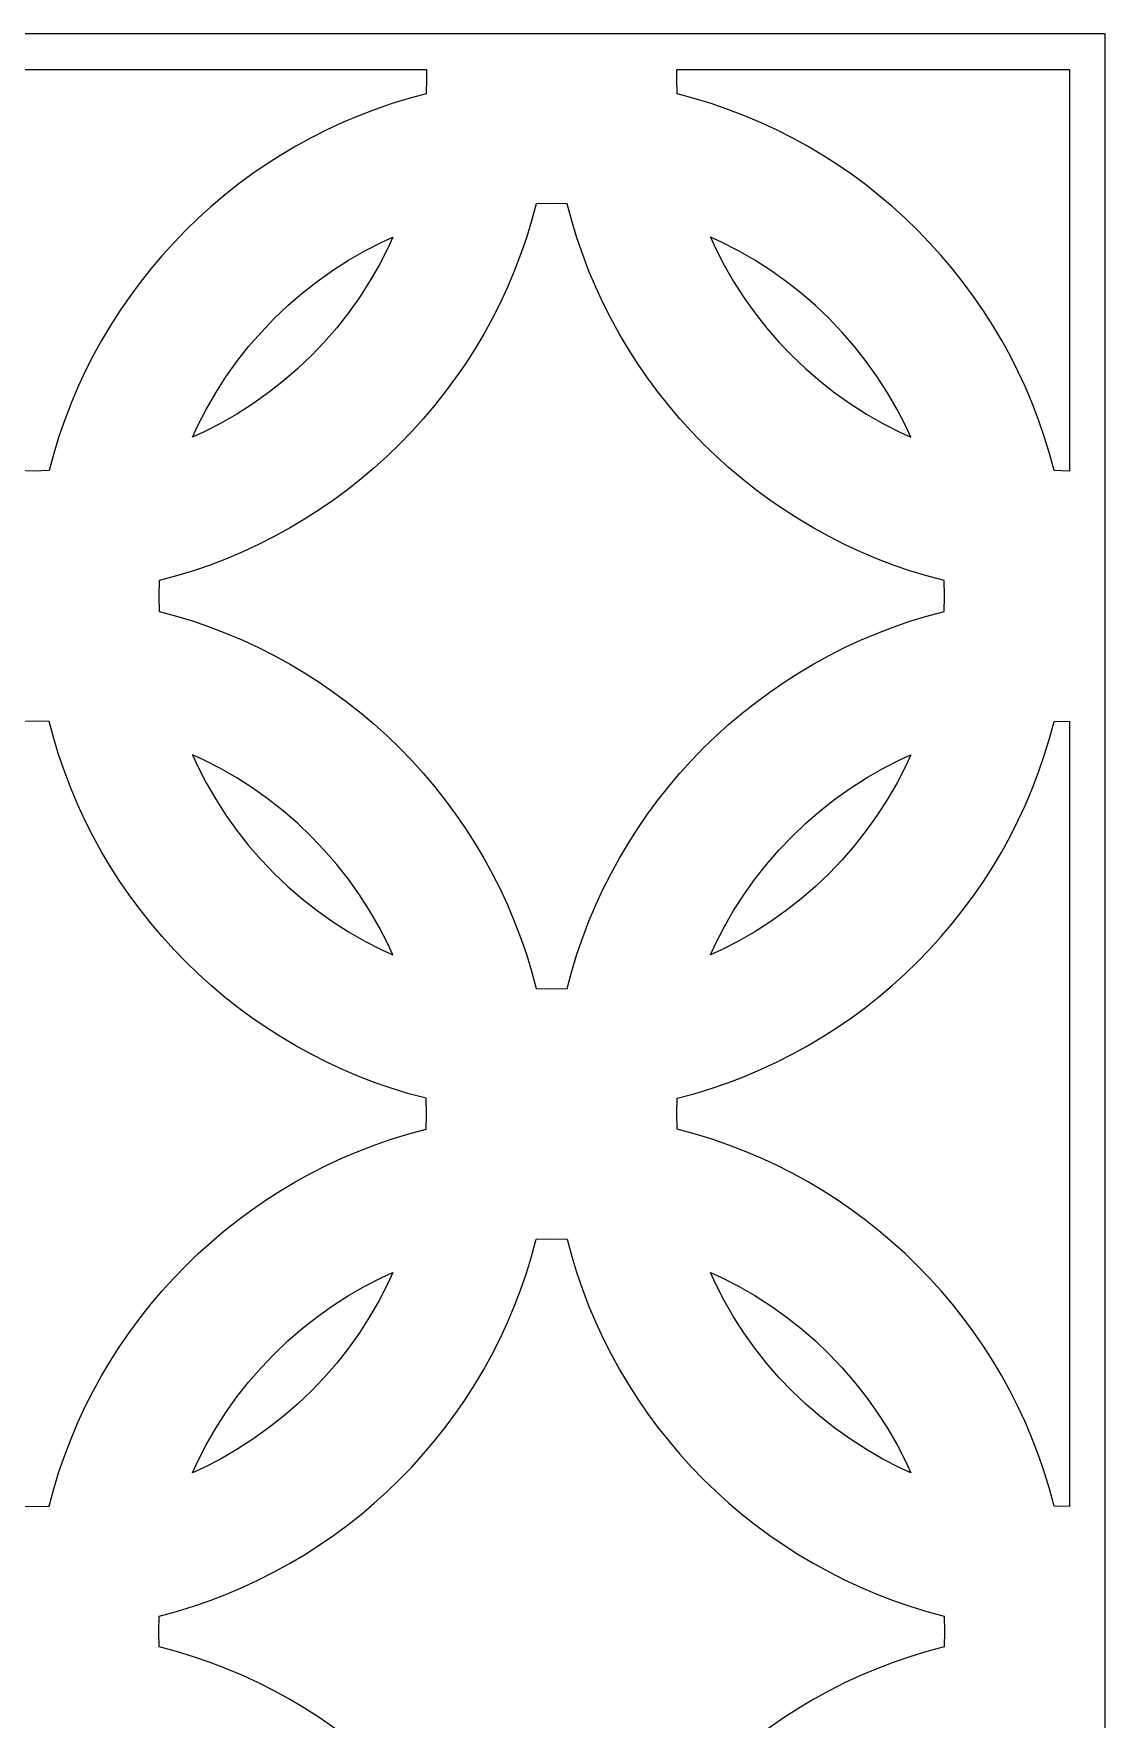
# Model space of a CAD drawing. Header units: centimetres. Extents: x -9.7 to 6.3, y -13.3 to 13.9.
# Drawn here: x 2.6 to 6.3, y 8.03 to 13.86 of the extents above; entities that cross this region are included whole.
import ezdxf

# ---------------------------------------------------------------- set-up
doc = ezdxf.new("R2010")
doc.units = ezdxf.units.CM
doc.header["$MEASUREMENT"] = 0
doc.layers.add('layer 1', color=7, linetype='Continuous')

msp = doc.modelspace()

# ---------------------------------------------------------------- linework, layer by layer
at = {"layer": 'layer 1', "color": 242, "lineweight": 9}
for points, knots in [([(-1.09965, 13.85674), (-1.09965, 13.85674), (6.30363, 13.85674), (6.30363, 13.85674), (6.30363, 13.85674), (6.30363, 13.85674), (6.30363, -13.28858), (6.30363, -13.28858), (6.30363, -13.28858), (6.30363, -13.28858), (-1.09965, -13.28858), (-1.09965, -13.28858), (-1.09965, -13.28858), (-1.09965, -13.28858), (-1.09965, 13.85674), (-1.09965, 13.85674)], [0, 0, 0, 0, 0.2, 0.2, 0.2, 0.2, 0.4, 0.4, 0.4, 0.4, 0.6, 0.6, 0.6, 0.6, 1, 1, 1, 1]), ([(1.24565, 13.73336), (1.24565, 13.73336), (1.24486, 13.7025), (1.24486, 13.7025), (1.24486, 13.7025), (1.24486, 13.7025), (1.24622, 13.64916), (1.24622, 13.64916), (1.24622, 13.64916), (1.88457, 13.48934), (2.38882, 12.98505), (2.54866, 12.34674), (2.54866, 12.34674), (2.54866, 12.34674), (2.60199, 12.34538), (2.60199, 12.34538), (2.60199, 12.34538), (2.60199, 12.34538), (2.65533, 12.34674), (2.65533, 12.34674), (2.65533, 12.34674), (2.81516, 12.98508), (3.31944, 13.48933), (3.95776, 13.64916), (3.95776, 13.64916), (3.95776, 13.64916), (3.95912, 13.7025), (3.95912, 13.7025), (3.95912, 13.7025), (3.95912, 13.7025), (3.95833, 13.73336), (3.95833, 13.73336), (3.95833, 13.73336), (3.95833, 13.73336), (1.24565, 13.73336), (1.24565, 13.73336)], [0, 0, 0, 0, 0.1, 0.1, 0.1, 0.1, 0.2, 0.2, 0.2, 0.2, 0.3, 0.3, 0.3, 0.3, 0.4, 0.4, 0.4, 0.4, 0.5, 0.5, 0.5, 0.5, 0.6, 0.6, 0.6, 0.6, 0.7, 0.7, 0.7, 0.7, 0.8, 0.8, 0.8, 0.8, 1, 1, 1, 1]), ([(4.8239, 13.73336), (4.8239, 13.73336), (4.82311, 13.7025), (4.82311, 13.7025), (4.82311, 13.7025), (4.82311, 13.7025), (4.82447, 13.64916), (4.82447, 13.64916), (4.82447, 13.64916), (5.46279, 13.48933), (5.96708, 12.98508), (6.1269, 12.34674), (6.1269, 12.34674), (6.1269, 12.34674), (6.18024, 12.34538), (6.18024, 12.34538), (6.18024, 12.34538), (6.18024, 12.34538), (6.18024, 13.73336), (6.18024, 13.73336), (6.18024, 13.73336), (6.18024, 13.73336), (4.8239, 13.73336), (4.8239, 13.73336)], [0, 0, 0, 0, 0.1428571, 0.1428571, 0.1428571, 0.1428571, 0.2857143, 0.2857143, 0.2857143, 0.2857143, 0.4285714, 0.4285714, 0.4285714, 0.4285714, 0.5714286, 0.5714286, 0.5714286, 0.5714286, 0.7142857, 0.7142857, 0.7142857, 0.7142857, 1, 1, 1, 1]), ([(5.74688, 11.86004), (5.10854, 11.70022), (4.60429, 11.19593), (4.44445, 10.55761), (4.44445, 10.55761), (4.44445, 10.55761), (4.39111, 10.55625), (4.39111, 10.55625), (4.39111, 10.55625), (4.39111, 10.55625), (4.33778, 10.55761), (4.33778, 10.55761), (4.33778, 10.55761), (4.17796, 11.19596), (3.67367, 11.70021), (3.03534, 11.86004), (3.03534, 11.86004), (3.03534, 11.86004), (3.03399, 11.91338), (3.03399, 11.91338), (3.03399, 11.91338), (3.03399, 11.91338), (3.03534, 11.96671), (3.03534, 11.96671), (3.03534, 11.96671), (3.67367, 12.12655), (4.17795, 12.6308), (4.33778, 13.26915), (4.33778, 13.26915), (4.33778, 13.26915), (4.39111, 13.27051), (4.39111, 13.27051), (4.39111, 13.27051), (4.39111, 13.27051), (4.44445, 13.26915), (4.44445, 13.26915), (4.44445, 13.26915), (4.60428, 12.6308), (5.10856, 12.12655), (5.74688, 11.96672), (5.74688, 11.96672), (5.74688, 11.96672), (5.74824, 11.91338), (5.74824, 11.91338), (5.74824, 11.91338), (5.74824, 11.91338), (5.74688, 11.86004), (5.74688, 11.86004)], [0, 0, 0, 0, 0.0769231, 0.0769231, 0.0769231, 0.0769231, 0.1538462, 0.1538462, 0.1538462, 0.1538462, 0.2307692, 0.2307692, 0.2307692, 0.2307692, 0.3076923, 0.3076923, 0.3076923, 0.3076923, 0.3846154, 0.3846154, 0.3846154, 0.3846154, 0.4615385, 0.4615385, 0.4615385, 0.4615385, 0.5384615, 0.5384615, 0.5384615, 0.5384615, 0.6153846, 0.6153846, 0.6153846, 0.6153846, 0.6923077, 0.6923077, 0.6923077, 0.6923077, 0.7692308, 0.7692308, 0.7692308, 0.7692308, 0.8461538, 0.8461538, 0.8461538, 0.8461538, 1, 1, 1, 1]), ([(3.15068, 12.46207), (3.15068, 12.46207), (3.1886, 12.47926), (3.1886, 12.47926), (3.1886, 12.47926), (3.1886, 12.47926), (3.24707, 12.50928), (3.24707, 12.50928), (3.24707, 12.50928), (3.24707, 12.50928), (3.30393, 12.54204), (3.30393, 12.54204), (3.30393, 12.54204), (3.30393, 12.54204), (3.35908, 12.57745), (3.35908, 12.57745), (3.35908, 12.57745), (3.35908, 12.57745), (3.41242, 12.61543), (3.41242, 12.61543), (3.41242, 12.61543), (3.41242, 12.61543), (3.46386, 12.65588), (3.46386, 12.65588), (3.46386, 12.65588), (3.46386, 12.65588), (3.51329, 12.69873), (3.51329, 12.69873), (3.51329, 12.69873), (3.51329, 12.69873), (3.56063, 12.74387), (3.56063, 12.74387), (3.56063, 12.74387), (3.56063, 12.74387), (3.60577, 12.79121), (3.60577, 12.79121), (3.60577, 12.79121), (3.60577, 12.79121), (3.64862, 12.84064), (3.64862, 12.84064), (3.64862, 12.84064), (3.64862, 12.84064), (3.68908, 12.89208), (3.68908, 12.89208), (3.68908, 12.89208), (3.68908, 12.89208), (3.72705, 12.94542), (3.72705, 12.94542), (3.72705, 12.94542), (3.72705, 12.94542), (3.76246, 13.00057), (3.76246, 13.00057), (3.76246, 13.00057), (3.76246, 13.00057), (3.79522, 13.05742), (3.79522, 13.05742), (3.79522, 13.05742), (3.79522, 13.05742), (3.82524, 13.1159), (3.82524, 13.1159), (3.82524, 13.1159), (3.82524, 13.1159), (3.84243, 13.15382), (3.84243, 13.15382), (3.84243, 13.15382), (3.84243, 13.15382), (3.80452, 13.13663), (3.80452, 13.13663), (3.80452, 13.13663), (3.80452, 13.13663), (3.74604, 13.10661), (3.74604, 13.10661), (3.74604, 13.10661), (3.74604, 13.10661), (3.68918, 13.07385), (3.68918, 13.07385), (3.68918, 13.07385), (3.68918, 13.07385), (3.63403, 13.03844), (3.63403, 13.03844), (3.63403, 13.03844), (3.63403, 13.03844), (3.58069, 13.00046), (3.58069, 13.00046), (3.58069, 13.00046), (3.58069, 13.00046), (3.52925, 12.96), (3.52925, 12.96), (3.52925, 12.96), (3.52925, 12.96), (3.47981, 12.91715), (3.47981, 12.91715), (3.47981, 12.91715), (3.47981, 12.91715), (3.43248, 12.87202), (3.43248, 12.87202), (3.43248, 12.87202), (3.43248, 12.87202), (3.38734, 12.82468), (3.38734, 12.82468), (3.38734, 12.82468), (3.38734, 12.82468), (3.34449, 12.77524), (3.34449, 12.77524), (3.34449, 12.77524), (3.34449, 12.77524), (3.30403, 12.7238), (3.30403, 12.7238), (3.30403, 12.7238), (3.30403, 12.7238), (3.26606, 12.67046), (3.26606, 12.67046), (3.26606, 12.67046), (3.26606, 12.67046), (3.23065, 12.61531), (3.23065, 12.61531), (3.23065, 12.61531), (3.23065, 12.61531), (3.19789, 12.55845), (3.19789, 12.55845), (3.19789, 12.55845), (3.19789, 12.55845), (3.16787, 12.49998), (3.16787, 12.49998), (3.16787, 12.49998), (3.16787, 12.49998), (3.15068, 12.46207), (3.15068, 12.46207)], [0, 0, 0, 0, 0.030303, 0.030303, 0.030303, 0.030303, 0.0606061, 0.0606061, 0.0606061, 0.0606061, 0.0909091, 0.0909091, 0.0909091, 0.0909091, 0.1212121, 0.1212121, 0.1212121, 0.1212121, 0.1515152, 0.1515152, 0.1515152, 0.1515152, 0.1818182, 0.1818182, 0.1818182, 0.1818182, 0.2121212, 0.2121212, 0.2121212, 0.2121212, 0.2424242, 0.2424242, 0.2424242, 0.2424242, 0.2727273, 0.2727273, 0.2727273, 0.2727273, 0.3030303, 0.3030303, 0.3030303, 0.3030303, 0.3333333, 0.3333333, 0.3333333, 0.3333333, 0.3636364, 0.3636364, 0.3636364, 0.3636364, 0.3939394, 0.3939394, 0.3939394, 0.3939394, 0.4242424, 0.4242424, 0.4242424, 0.4242424, 0.4545455, 0.4545455, 0.4545455, 0.4545455, 0.4848485, 0.4848485, 0.4848485, 0.4848485, 0.5151515, 0.5151515, 0.5151515, 0.5151515, 0.5454545, 0.5454545, 0.5454545, 0.5454545, 0.5757576, 0.5757576, 0.5757576, 0.5757576, 0.6060606, 0.6060606, 0.6060606, 0.6060606, 0.6363636, 0.6363636, 0.6363636, 0.6363636, 0.6666667, 0.6666667, 0.6666667, 0.6666667, 0.6969697, 0.6969697, 0.6969697, 0.6969697, 0.7272727, 0.7272727, 0.7272727, 0.7272727, 0.7575758, 0.7575758, 0.7575758, 0.7575758, 0.7878788, 0.7878788, 0.7878788, 0.7878788, 0.8181818, 0.8181818, 0.8181818, 0.8181818, 0.8484848, 0.8484848, 0.8484848, 0.8484848, 0.8787879, 0.8787879, 0.8787879, 0.8787879, 0.9090909, 0.9090909, 0.9090909, 0.9090909, 0.9393939, 0.9393939, 0.9393939, 0.9393939, 1, 1, 1, 1]), ([(5.63155, 12.46207), (5.63155, 12.46207), (5.59363, 12.47926), (5.59363, 12.47926), (5.59363, 12.47926), (5.59363, 12.47926), (5.53515, 12.50928), (5.53515, 12.50928), (5.53515, 12.50928), (5.53515, 12.50928), (5.47829, 12.54204), (5.47829, 12.54204), (5.47829, 12.54204), (5.47829, 12.54204), (5.42315, 12.57745), (5.42315, 12.57745), (5.42315, 12.57745), (5.42315, 12.57745), (5.36981, 12.61543), (5.36981, 12.61543), (5.36981, 12.61543), (5.36981, 12.61543), (5.31837, 12.65588), (5.31837, 12.65588), (5.31837, 12.65588), (5.31837, 12.65588), (5.26894, 12.69873), (5.26894, 12.69873), (5.26894, 12.69873), (5.26894, 12.69873), (5.2216, 12.74387), (5.2216, 12.74387), (5.2216, 12.74387), (5.2216, 12.74387), (5.17646, 12.79121), (5.17646, 12.79121), (5.17646, 12.79121), (5.17646, 12.79121), (5.13361, 12.84064), (5.13361, 12.84064), (5.13361, 12.84064), (5.13361, 12.84064), (5.09315, 12.89208), (5.09315, 12.89208), (5.09315, 12.89208), (5.09315, 12.89208), (5.05517, 12.94542), (5.05517, 12.94542), (5.05517, 12.94542), (5.05517, 12.94542), (5.01976, 13.00057), (5.01976, 13.00057), (5.01976, 13.00057), (5.01976, 13.00057), (4.98701, 13.05742), (4.98701, 13.05742), (4.98701, 13.05742), (4.98701, 13.05742), (4.95699, 13.1159), (4.95699, 13.1159), (4.95699, 13.1159), (4.95699, 13.1159), (4.9398, 13.15382), (4.9398, 13.15382), (4.9398, 13.15382), (4.9398, 13.15382), (4.97772, 13.13663), (4.97772, 13.13663), (4.97772, 13.13663), (4.97772, 13.13663), (5.0362, 13.10661), (5.0362, 13.10661), (5.0362, 13.10661), (5.0362, 13.10661), (5.09306, 13.07385), (5.09306, 13.07385), (5.09306, 13.07385), (5.09306, 13.07385), (5.1482, 13.03844), (5.1482, 13.03844), (5.1482, 13.03844), (5.1482, 13.03844), (5.20154, 13.00046), (5.20154, 13.00046), (5.20154, 13.00046), (5.20154, 13.00046), (5.25298, 12.96), (5.25298, 12.96), (5.25298, 12.96), (5.25298, 12.96), (5.30242, 12.91715), (5.30242, 12.91715), (5.30242, 12.91715), (5.30242, 12.91715), (5.34975, 12.87202), (5.34975, 12.87202), (5.34975, 12.87202), (5.34975, 12.87202), (5.3949, 12.82468), (5.3949, 12.82468), (5.3949, 12.82468), (5.3949, 12.82468), (5.43774, 12.77524), (5.43774, 12.77524), (5.43774, 12.77524), (5.43774, 12.77524), (5.4782, 12.7238), (5.4782, 12.7238), (5.4782, 12.7238), (5.4782, 12.7238), (5.51618, 12.67046), (5.51618, 12.67046), (5.51618, 12.67046), (5.51618, 12.67046), (5.55159, 12.61531), (5.55159, 12.61531), (5.55159, 12.61531), (5.55159, 12.61531), (5.58434, 12.55846), (5.58434, 12.55846), (5.58434, 12.55846), (5.58434, 12.55846), (5.61436, 12.49998), (5.61436, 12.49998), (5.61436, 12.49998), (5.61436, 12.49998), (5.63155, 12.46207), (5.63155, 12.46207)], [0, 0, 0, 0, 0.030303, 0.030303, 0.030303, 0.030303, 0.0606061, 0.0606061, 0.0606061, 0.0606061, 0.0909091, 0.0909091, 0.0909091, 0.0909091, 0.1212121, 0.1212121, 0.1212121, 0.1212121, 0.1515152, 0.1515152, 0.1515152, 0.1515152, 0.1818182, 0.1818182, 0.1818182, 0.1818182, 0.2121212, 0.2121212, 0.2121212, 0.2121212, 0.2424242, 0.2424242, 0.2424242, 0.2424242, 0.2727273, 0.2727273, 0.2727273, 0.2727273, 0.3030303, 0.3030303, 0.3030303, 0.3030303, 0.3333333, 0.3333333, 0.3333333, 0.3333333, 0.3636364, 0.3636364, 0.3636364, 0.3636364, 0.3939394, 0.3939394, 0.3939394, 0.3939394, 0.4242424, 0.4242424, 0.4242424, 0.4242424, 0.4545455, 0.4545455, 0.4545455, 0.4545455, 0.4848485, 0.4848485, 0.4848485, 0.4848485, 0.5151515, 0.5151515, 0.5151515, 0.5151515, 0.5454545, 0.5454545, 0.5454545, 0.5454545, 0.5757576, 0.5757576, 0.5757576, 0.5757576, 0.6060606, 0.6060606, 0.6060606, 0.6060606, 0.6363636, 0.6363636, 0.6363636, 0.6363636, 0.6666667, 0.6666667, 0.6666667, 0.6666667, 0.6969697, 0.6969697, 0.6969697, 0.6969697, 0.7272727, 0.7272727, 0.7272727, 0.7272727, 0.7575758, 0.7575758, 0.7575758, 0.7575758, 0.7878788, 0.7878788, 0.7878788, 0.7878788, 0.8181818, 0.8181818, 0.8181818, 0.8181818, 0.8484848, 0.8484848, 0.8484848, 0.8484848, 0.8787879, 0.8787879, 0.8787879, 0.8787879, 0.9090909, 0.9090909, 0.9090909, 0.9090909, 0.9393939, 0.9393939, 0.9393939, 0.9393939, 1, 1, 1, 1]), ([(3.95776, 10.07091), (3.31942, 9.91109), (2.81517, 9.40681), (2.65533, 8.76849), (2.65533, 8.76849), (2.65533, 8.76849), (2.60199, 8.76713), (2.60199, 8.76713), (2.60199, 8.76713), (2.60199, 8.76713), (2.54866, 8.76849), (2.54866, 8.76849), (2.54866, 8.76849), (2.38883, 9.40683), (1.88454, 9.91108), (1.24622, 10.07092), (1.24622, 10.07092), (1.24622, 10.07092), (1.24486, 10.12426), (1.24486, 10.12426), (1.24486, 10.12426), (1.24486, 10.12426), (1.24622, 10.17759), (1.24622, 10.17759), (1.24622, 10.17759), (1.88457, 10.33741), (2.38882, 10.8417), (2.54866, 11.48003), (2.54866, 11.48003), (2.54866, 11.48003), (2.60199, 11.48138), (2.60199, 11.48138), (2.60199, 11.48138), (2.60199, 11.48138), (2.65533, 11.48003), (2.65533, 11.48003), (2.65533, 11.48003), (2.81515, 10.84168), (3.31944, 10.33742), (3.95776, 10.17759), (3.95776, 10.17759), (3.95776, 10.17759), (3.95912, 10.12426), (3.95912, 10.12426), (3.95912, 10.12426), (3.95912, 10.12426), (3.95776, 10.07091), (3.95776, 10.07091)], [0, 0, 0, 0, 0.0769231, 0.0769231, 0.0769231, 0.0769231, 0.1538462, 0.1538462, 0.1538462, 0.1538462, 0.2307692, 0.2307692, 0.2307692, 0.2307692, 0.3076923, 0.3076923, 0.3076923, 0.3076923, 0.3846154, 0.3846154, 0.3846154, 0.3846154, 0.4615385, 0.4615385, 0.4615385, 0.4615385, 0.5384615, 0.5384615, 0.5384615, 0.5384615, 0.6153846, 0.6153846, 0.6153846, 0.6153846, 0.6923077, 0.6923077, 0.6923077, 0.6923077, 0.7692308, 0.7692308, 0.7692308, 0.7692308, 0.8461538, 0.8461538, 0.8461538, 0.8461538, 1, 1, 1, 1]), ([(6.18024, 11.48138), (6.18024, 11.48138), (6.1269, 11.48003), (6.1269, 11.48003), (6.1269, 11.48003), (5.96708, 10.84168), (5.46279, 10.33742), (4.82447, 10.17759), (4.82447, 10.17759), (4.82447, 10.17759), (4.82311, 10.12426), (4.82311, 10.12426), (4.82311, 10.12426), (4.82311, 10.12426), (4.82447, 10.07092), (4.82447, 10.07092), (4.82447, 10.07092), (5.46281, 9.91109), (5.96707, 9.40681), (6.1269, 8.76849), (6.1269, 8.76849), (6.1269, 8.76849), (6.18024, 8.76713), (6.18024, 8.76713), (6.18024, 8.76713), (6.18024, 8.76713), (6.18024, 11.48138), (6.18024, 11.48138)], [0, 0, 0, 0, 0.125, 0.125, 0.125, 0.125, 0.25, 0.25, 0.25, 0.25, 0.375, 0.375, 0.375, 0.375, 0.5, 0.5, 0.5, 0.5, 0.625, 0.625, 0.625, 0.625, 0.75, 0.75, 0.75, 0.75, 1, 1, 1, 1]), ([(3.15067, 11.3647), (3.15067, 11.3647), (3.1886, 11.3475), (3.1886, 11.3475), (3.1886, 11.3475), (3.1886, 11.3475), (3.24707, 11.31748), (3.24707, 11.31748), (3.24707, 11.31748), (3.24707, 11.31748), (3.30393, 11.28473), (3.30393, 11.28473), (3.30393, 11.28473), (3.30393, 11.28473), (3.35908, 11.24932), (3.35908, 11.24932), (3.35908, 11.24932), (3.35908, 11.24932), (3.41242, 11.21134), (3.41242, 11.21134), (3.41242, 11.21134), (3.41242, 11.21134), (3.46386, 11.17088), (3.46386, 11.17088), (3.46386, 11.17088), (3.46386, 11.17088), (3.51329, 11.12803), (3.51329, 11.12803), (3.51329, 11.12803), (3.51329, 11.12803), (3.56063, 11.08289), (3.56063, 11.08289), (3.56063, 11.08289), (3.56063, 11.08289), (3.60577, 11.03556), (3.60577, 11.03556), (3.60577, 11.03556), (3.60577, 11.03556), (3.64862, 10.98612), (3.64862, 10.98612), (3.64862, 10.98612), (3.64862, 10.98612), (3.68908, 10.93468), (3.68908, 10.93468), (3.68908, 10.93468), (3.68908, 10.93468), (3.72705, 10.88134), (3.72705, 10.88134), (3.72705, 10.88134), (3.72705, 10.88134), (3.76246, 10.82619), (3.76246, 10.82619), (3.76246, 10.82619), (3.76246, 10.82619), (3.79522, 10.76934), (3.79522, 10.76934), (3.79522, 10.76934), (3.79522, 10.76934), (3.82524, 10.71086), (3.82524, 10.71086), (3.82524, 10.71086), (3.82524, 10.71086), (3.84243, 10.67294), (3.84243, 10.67294), (3.84243, 10.67294), (3.84243, 10.67294), (3.80451, 10.69013), (3.80451, 10.69013), (3.80451, 10.69013), (3.80451, 10.69013), (3.74604, 10.72015), (3.74604, 10.72015), (3.74604, 10.72015), (3.74604, 10.72015), (3.68918, 10.7529), (3.68918, 10.7529), (3.68918, 10.7529), (3.68918, 10.7529), (3.63403, 10.78832), (3.63403, 10.78832), (3.63403, 10.78832), (3.63403, 10.78832), (3.58069, 10.82629), (3.58069, 10.82629), (3.58069, 10.82629), (3.58069, 10.82629), (3.52925, 10.86675), (3.52925, 10.86675), (3.52925, 10.86675), (3.52925, 10.86675), (3.47982, 10.9096), (3.47982, 10.9096), (3.47982, 10.9096), (3.47982, 10.9096), (3.43248, 10.95474), (3.43248, 10.95474), (3.43248, 10.95474), (3.43248, 10.95474), (3.38734, 11.00208), (3.38734, 11.00208), (3.38734, 11.00208), (3.38734, 11.00208), (3.34449, 11.05151), (3.34449, 11.05151), (3.34449, 11.05151), (3.34449, 11.05151), (3.30403, 11.10295), (3.30403, 11.10295), (3.30403, 11.10295), (3.30403, 11.10295), (3.26606, 11.15629), (3.26606, 11.15629), (3.26606, 11.15629), (3.26606, 11.15629), (3.23064, 11.21144), (3.23064, 11.21144), (3.23064, 11.21144), (3.23064, 11.21144), (3.19789, 11.2683), (3.19789, 11.2683), (3.19789, 11.2683), (3.19789, 11.2683), (3.16787, 11.32677), (3.16787, 11.32677), (3.16787, 11.32677), (3.16787, 11.32677), (3.15067, 11.3647), (3.15067, 11.3647)], [0, 0, 0, 0, 0.030303, 0.030303, 0.030303, 0.030303, 0.0606061, 0.0606061, 0.0606061, 0.0606061, 0.0909091, 0.0909091, 0.0909091, 0.0909091, 0.1212121, 0.1212121, 0.1212121, 0.1212121, 0.1515152, 0.1515152, 0.1515152, 0.1515152, 0.1818182, 0.1818182, 0.1818182, 0.1818182, 0.2121212, 0.2121212, 0.2121212, 0.2121212, 0.2424242, 0.2424242, 0.2424242, 0.2424242, 0.2727273, 0.2727273, 0.2727273, 0.2727273, 0.3030303, 0.3030303, 0.3030303, 0.3030303, 0.3333333, 0.3333333, 0.3333333, 0.3333333, 0.3636364, 0.3636364, 0.3636364, 0.3636364, 0.3939394, 0.3939394, 0.3939394, 0.3939394, 0.4242424, 0.4242424, 0.4242424, 0.4242424, 0.4545455, 0.4545455, 0.4545455, 0.4545455, 0.4848485, 0.4848485, 0.4848485, 0.4848485, 0.5151515, 0.5151515, 0.5151515, 0.5151515, 0.5454545, 0.5454545, 0.5454545, 0.5454545, 0.5757576, 0.5757576, 0.5757576, 0.5757576, 0.6060606, 0.6060606, 0.6060606, 0.6060606, 0.6363636, 0.6363636, 0.6363636, 0.6363636, 0.6666667, 0.6666667, 0.6666667, 0.6666667, 0.6969697, 0.6969697, 0.6969697, 0.6969697, 0.7272727, 0.7272727, 0.7272727, 0.7272727, 0.7575758, 0.7575758, 0.7575758, 0.7575758, 0.7878788, 0.7878788, 0.7878788, 0.7878788, 0.8181818, 0.8181818, 0.8181818, 0.8181818, 0.8484848, 0.8484848, 0.8484848, 0.8484848, 0.8787879, 0.8787879, 0.8787879, 0.8787879, 0.9090909, 0.9090909, 0.9090909, 0.9090909, 0.9393939, 0.9393939, 0.9393939, 0.9393939, 1, 1, 1, 1]), ([(5.63156, 11.3647), (5.63156, 11.3647), (5.59363, 11.3475), (5.59363, 11.3475), (5.59363, 11.3475), (5.59363, 11.3475), (5.53515, 11.31748), (5.53515, 11.31748), (5.53515, 11.31748), (5.53515, 11.31748), (5.47829, 11.28473), (5.47829, 11.28473), (5.47829, 11.28473), (5.47829, 11.28473), (5.42315, 11.24932), (5.42315, 11.24932), (5.42315, 11.24932), (5.42315, 11.24932), (5.36981, 11.21134), (5.36981, 11.21134), (5.36981, 11.21134), (5.36981, 11.21134), (5.31837, 11.17088), (5.31837, 11.17088), (5.31837, 11.17088), (5.31837, 11.17088), (5.26894, 11.12803), (5.26894, 11.12803), (5.26894, 11.12803), (5.26894, 11.12803), (5.2216, 11.08289), (5.2216, 11.08289), (5.2216, 11.08289), (5.2216, 11.08289), (5.17646, 11.03556), (5.17646, 11.03556), (5.17646, 11.03556), (5.17646, 11.03556), (5.13361, 10.98612), (5.13361, 10.98612), (5.13361, 10.98612), (5.13361, 10.98612), (5.09315, 10.93468), (5.09315, 10.93468), (5.09315, 10.93468), (5.09315, 10.93468), (5.05517, 10.88134), (5.05517, 10.88134), (5.05517, 10.88134), (5.05517, 10.88134), (5.01976, 10.82619), (5.01976, 10.82619), (5.01976, 10.82619), (5.01976, 10.82619), (4.98701, 10.76934), (4.98701, 10.76934), (4.98701, 10.76934), (4.98701, 10.76934), (4.95699, 10.71086), (4.95699, 10.71086), (4.95699, 10.71086), (4.95699, 10.71086), (4.93979, 10.67293), (4.93979, 10.67293), (4.93979, 10.67293), (4.93979, 10.67293), (4.97773, 10.69013), (4.97773, 10.69013), (4.97773, 10.69013), (4.97773, 10.69013), (5.0362, 10.72015), (5.0362, 10.72015), (5.0362, 10.72015), (5.0362, 10.72015), (5.09305, 10.7529), (5.09305, 10.7529), (5.09305, 10.7529), (5.09305, 10.7529), (5.1482, 10.78832), (5.1482, 10.78832), (5.1482, 10.78832), (5.1482, 10.78832), (5.20154, 10.82629), (5.20154, 10.82629), (5.20154, 10.82629), (5.20154, 10.82629), (5.25298, 10.86675), (5.25298, 10.86675), (5.25298, 10.86675), (5.25298, 10.86675), (5.30241, 10.90959), (5.30241, 10.90959), (5.30241, 10.90959), (5.30241, 10.90959), (5.34975, 10.95474), (5.34975, 10.95474), (5.34975, 10.95474), (5.34975, 10.95474), (5.3949, 11.00208), (5.3949, 11.00208), (5.3949, 11.00208), (5.3949, 11.00208), (5.43774, 11.05152), (5.43774, 11.05152), (5.43774, 11.05152), (5.43774, 11.05152), (5.4782, 11.10295), (5.4782, 11.10295), (5.4782, 11.10295), (5.4782, 11.10295), (5.51618, 11.15629), (5.51618, 11.15629), (5.51618, 11.15629), (5.51618, 11.15629), (5.55159, 11.21144), (5.55159, 11.21144), (5.55159, 11.21144), (5.55159, 11.21144), (5.58434, 11.26829), (5.58434, 11.26829), (5.58434, 11.26829), (5.58434, 11.26829), (5.61436, 11.32677), (5.61436, 11.32677), (5.61436, 11.32677), (5.61436, 11.32677), (5.63156, 11.3647), (5.63156, 11.3647)], [0, 0, 0, 0, 0.030303, 0.030303, 0.030303, 0.030303, 0.0606061, 0.0606061, 0.0606061, 0.0606061, 0.0909091, 0.0909091, 0.0909091, 0.0909091, 0.1212121, 0.1212121, 0.1212121, 0.1212121, 0.1515152, 0.1515152, 0.1515152, 0.1515152, 0.1818182, 0.1818182, 0.1818182, 0.1818182, 0.2121212, 0.2121212, 0.2121212, 0.2121212, 0.2424242, 0.2424242, 0.2424242, 0.2424242, 0.2727273, 0.2727273, 0.2727273, 0.2727273, 0.3030303, 0.3030303, 0.3030303, 0.3030303, 0.3333333, 0.3333333, 0.3333333, 0.3333333, 0.3636364, 0.3636364, 0.3636364, 0.3636364, 0.3939394, 0.3939394, 0.3939394, 0.3939394, 0.4242424, 0.4242424, 0.4242424, 0.4242424, 0.4545455, 0.4545455, 0.4545455, 0.4545455, 0.4848485, 0.4848485, 0.4848485, 0.4848485, 0.5151515, 0.5151515, 0.5151515, 0.5151515, 0.5454545, 0.5454545, 0.5454545, 0.5454545, 0.5757576, 0.5757576, 0.5757576, 0.5757576, 0.6060606, 0.6060606, 0.6060606, 0.6060606, 0.6363636, 0.6363636, 0.6363636, 0.6363636, 0.6666667, 0.6666667, 0.6666667, 0.6666667, 0.6969697, 0.6969697, 0.6969697, 0.6969697, 0.7272727, 0.7272727, 0.7272727, 0.7272727, 0.7575758, 0.7575758, 0.7575758, 0.7575758, 0.7878788, 0.7878788, 0.7878788, 0.7878788, 0.8181818, 0.8181818, 0.8181818, 0.8181818, 0.8484848, 0.8484848, 0.8484848, 0.8484848, 0.8787879, 0.8787879, 0.8787879, 0.8787879, 0.9090909, 0.9090909, 0.9090909, 0.9090909, 0.9393939, 0.9393939, 0.9393939, 0.9393939, 1, 1, 1, 1]), ([(4.44445, 6.97936), (4.60429, 7.61768), (5.10854, 8.12197), (5.74688, 8.28179), (5.74688, 8.28179), (5.74688, 8.28179), (5.74824, 8.33513), (5.74824, 8.33513), (5.74824, 8.33513), (5.74824, 8.33513), (5.74688, 8.38847), (5.74688, 8.38847), (5.74688, 8.38847), (5.10854, 8.54829), (4.60429, 9.05258), (4.44445, 9.6909), (4.44445, 9.6909), (4.44445, 9.6909), (4.39111, 9.69226), (4.39111, 9.69226), (4.39111, 9.69226), (4.39111, 9.69226), (4.33778, 9.6909), (4.33778, 9.6909), (4.33778, 9.6909), (4.17796, 9.05255), (3.67367, 8.5483), (3.03534, 8.38847), (3.03534, 8.38847), (3.03534, 8.38847), (3.03399, 8.33513), (3.03399, 8.33513), (3.03399, 8.33513), (3.03399, 8.33513), (3.03534, 8.2818), (3.03534, 8.2818), (3.03534, 8.2818), (3.67367, 8.12196), (4.17796, 7.61771), (4.33778, 6.97936), (4.33778, 6.97936), (4.33778, 6.97936), (4.39111, 6.978), (4.39111, 6.978), (4.39111, 6.978), (4.39111, 6.978), (4.44445, 6.97936), (4.44445, 6.97936)], [0, 0, 0, 0, 0.0769231, 0.0769231, 0.0769231, 0.0769231, 0.1538462, 0.1538462, 0.1538462, 0.1538462, 0.2307692, 0.2307692, 0.2307692, 0.2307692, 0.3076923, 0.3076923, 0.3076923, 0.3076923, 0.3846154, 0.3846154, 0.3846154, 0.3846154, 0.4615385, 0.4615385, 0.4615385, 0.4615385, 0.5384615, 0.5384615, 0.5384615, 0.5384615, 0.6153846, 0.6153846, 0.6153846, 0.6153846, 0.6923077, 0.6923077, 0.6923077, 0.6923077, 0.7692308, 0.7692308, 0.7692308, 0.7692308, 0.8461538, 0.8461538, 0.8461538, 0.8461538, 1, 1, 1, 1]), ([(3.84243, 9.57557), (3.84243, 9.57557), (3.80452, 9.55838), (3.80452, 9.55838), (3.80452, 9.55838), (3.80452, 9.55838), (3.74604, 9.52836), (3.74604, 9.52836), (3.74604, 9.52836), (3.74604, 9.52836), (3.68918, 9.4956), (3.68918, 9.4956), (3.68918, 9.4956), (3.68918, 9.4956), (3.63403, 9.46019), (3.63403, 9.46019), (3.63403, 9.46019), (3.63403, 9.46019), (3.58069, 9.42221), (3.58069, 9.42221), (3.58069, 9.42221), (3.58069, 9.42221), (3.52925, 9.38175), (3.52925, 9.38175), (3.52925, 9.38175), (3.52925, 9.38175), (3.47981, 9.3389), (3.47981, 9.3389), (3.47981, 9.3389), (3.47981, 9.3389), (3.43248, 9.29377), (3.43248, 9.29377), (3.43248, 9.29377), (3.43248, 9.29377), (3.38734, 9.24643), (3.38734, 9.24643), (3.38734, 9.24643), (3.38734, 9.24643), (3.34449, 9.197), (3.34449, 9.197), (3.34449, 9.197), (3.34449, 9.197), (3.30403, 9.14555), (3.30403, 9.14555), (3.30403, 9.14555), (3.30403, 9.14555), (3.26606, 9.09222), (3.26606, 9.09222), (3.26606, 9.09222), (3.26606, 9.09222), (3.23065, 9.03707), (3.23065, 9.03707), (3.23065, 9.03707), (3.23065, 9.03707), (3.19789, 8.98021), (3.19789, 8.98021), (3.19789, 8.98021), (3.19789, 8.98021), (3.16787, 8.92173), (3.16787, 8.92173), (3.16787, 8.92173), (3.16787, 8.92173), (3.15068, 8.88382), (3.15068, 8.88382), (3.15068, 8.88382), (3.15068, 8.88382), (3.1886, 8.90101), (3.1886, 8.90101), (3.1886, 8.90101), (3.1886, 8.90101), (3.24708, 8.93103), (3.24708, 8.93103), (3.24708, 8.93103), (3.24708, 8.93103), (3.30393, 8.96378), (3.30393, 8.96378), (3.30393, 8.96378), (3.30393, 8.96378), (3.35908, 8.99919), (3.35908, 8.99919), (3.35908, 8.99919), (3.35908, 8.99919), (3.41242, 9.03717), (3.41242, 9.03717), (3.41242, 9.03717), (3.41242, 9.03717), (3.46385, 9.07763), (3.46385, 9.07763), (3.46385, 9.07763), (3.46385, 9.07763), (3.51329, 9.12047), (3.51329, 9.12047), (3.51329, 9.12047), (3.51329, 9.12047), (3.56063, 9.16562), (3.56063, 9.16562), (3.56063, 9.16562), (3.56063, 9.16562), (3.60578, 9.21296), (3.60578, 9.21296), (3.60578, 9.21296), (3.60578, 9.21296), (3.64862, 9.2624), (3.64862, 9.2624), (3.64862, 9.2624), (3.64862, 9.2624), (3.68908, 9.31383), (3.68908, 9.31383), (3.68908, 9.31383), (3.68908, 9.31383), (3.72705, 9.36717), (3.72705, 9.36717), (3.72705, 9.36717), (3.72705, 9.36717), (3.76247, 9.42232), (3.76247, 9.42232), (3.76247, 9.42232), (3.76247, 9.42232), (3.79522, 9.47917), (3.79522, 9.47917), (3.79522, 9.47917), (3.79522, 9.47917), (3.82524, 9.53765), (3.82524, 9.53765), (3.82524, 9.53765), (3.82524, 9.53765), (3.84243, 9.57557), (3.84243, 9.57557)], [0, 0, 0, 0, 0.030303, 0.030303, 0.030303, 0.030303, 0.0606061, 0.0606061, 0.0606061, 0.0606061, 0.0909091, 0.0909091, 0.0909091, 0.0909091, 0.1212121, 0.1212121, 0.1212121, 0.1212121, 0.1515152, 0.1515152, 0.1515152, 0.1515152, 0.1818182, 0.1818182, 0.1818182, 0.1818182, 0.2121212, 0.2121212, 0.2121212, 0.2121212, 0.2424242, 0.2424242, 0.2424242, 0.2424242, 0.2727273, 0.2727273, 0.2727273, 0.2727273, 0.3030303, 0.3030303, 0.3030303, 0.3030303, 0.3333333, 0.3333333, 0.3333333, 0.3333333, 0.3636364, 0.3636364, 0.3636364, 0.3636364, 0.3939394, 0.3939394, 0.3939394, 0.3939394, 0.4242424, 0.4242424, 0.4242424, 0.4242424, 0.4545455, 0.4545455, 0.4545455, 0.4545455, 0.4848485, 0.4848485, 0.4848485, 0.4848485, 0.5151515, 0.5151515, 0.5151515, 0.5151515, 0.5454545, 0.5454545, 0.5454545, 0.5454545, 0.5757576, 0.5757576, 0.5757576, 0.5757576, 0.6060606, 0.6060606, 0.6060606, 0.6060606, 0.6363636, 0.6363636, 0.6363636, 0.6363636, 0.6666667, 0.6666667, 0.6666667, 0.6666667, 0.6969697, 0.6969697, 0.6969697, 0.6969697, 0.7272727, 0.7272727, 0.7272727, 0.7272727, 0.7575758, 0.7575758, 0.7575758, 0.7575758, 0.7878788, 0.7878788, 0.7878788, 0.7878788, 0.8181818, 0.8181818, 0.8181818, 0.8181818, 0.8484848, 0.8484848, 0.8484848, 0.8484848, 0.8787879, 0.8787879, 0.8787879, 0.8787879, 0.9090909, 0.9090909, 0.9090909, 0.9090909, 0.9393939, 0.9393939, 0.9393939, 0.9393939, 1, 1, 1, 1]), ([(4.9398, 9.57557), (4.9398, 9.57557), (4.95699, 9.53765), (4.95699, 9.53765), (4.95699, 9.53765), (4.95699, 9.53765), (4.98701, 9.47917), (4.98701, 9.47917), (4.98701, 9.47917), (4.98701, 9.47917), (5.01976, 9.42232), (5.01976, 9.42232), (5.01976, 9.42232), (5.01976, 9.42232), (5.05517, 9.36717), (5.05517, 9.36717), (5.05517, 9.36717), (5.05517, 9.36717), (5.09315, 9.31383), (5.09315, 9.31383), (5.09315, 9.31383), (5.09315, 9.31383), (5.13361, 9.2624), (5.13361, 9.2624), (5.13361, 9.2624), (5.13361, 9.2624), (5.17645, 9.21296), (5.17645, 9.21296), (5.17645, 9.21296), (5.17645, 9.21296), (5.2216, 9.16562), (5.2216, 9.16562), (5.2216, 9.16562), (5.2216, 9.16562), (5.26894, 9.12047), (5.26894, 9.12047), (5.26894, 9.12047), (5.26894, 9.12047), (5.31837, 9.07763), (5.31837, 9.07763), (5.31837, 9.07763), (5.31837, 9.07763), (5.36981, 9.03717), (5.36981, 9.03717), (5.36981, 9.03717), (5.36981, 9.03717), (5.42315, 8.99919), (5.42315, 8.99919), (5.42315, 8.99919), (5.42315, 8.99919), (5.4783, 8.96378), (5.4783, 8.96378), (5.4783, 8.96378), (5.4783, 8.96378), (5.53515, 8.93103), (5.53515, 8.93103), (5.53515, 8.93103), (5.53515, 8.93103), (5.59362, 8.90101), (5.59362, 8.90101), (5.59362, 8.90101), (5.59362, 8.90101), (5.63156, 8.88381), (5.63156, 8.88381), (5.63156, 8.88381), (5.63156, 8.88381), (5.61436, 8.92173), (5.61436, 8.92173), (5.61436, 8.92173), (5.61436, 8.92173), (5.58434, 8.98021), (5.58434, 8.98021), (5.58434, 8.98021), (5.58434, 8.98021), (5.55159, 9.03707), (5.55159, 9.03707), (5.55159, 9.03707), (5.55159, 9.03707), (5.51618, 9.09222), (5.51618, 9.09222), (5.51618, 9.09222), (5.51618, 9.09222), (5.4782, 9.14555), (5.4782, 9.14555), (5.4782, 9.14555), (5.4782, 9.14555), (5.43774, 9.19699), (5.43774, 9.19699), (5.43774, 9.19699), (5.43774, 9.19699), (5.3949, 9.24643), (5.3949, 9.24643), (5.3949, 9.24643), (5.3949, 9.24643), (5.34975, 9.29377), (5.34975, 9.29377), (5.34975, 9.29377), (5.34975, 9.29377), (5.30242, 9.33891), (5.30242, 9.33891), (5.30242, 9.33891), (5.30242, 9.33891), (5.25298, 9.38175), (5.25298, 9.38175), (5.25298, 9.38175), (5.25298, 9.38175), (5.20154, 9.42221), (5.20154, 9.42221), (5.20154, 9.42221), (5.20154, 9.42221), (5.1482, 9.46019), (5.1482, 9.46019), (5.1482, 9.46019), (5.1482, 9.46019), (5.09306, 9.4956), (5.09306, 9.4956), (5.09306, 9.4956), (5.09306, 9.4956), (5.0362, 9.52836), (5.0362, 9.52836), (5.0362, 9.52836), (5.0362, 9.52836), (4.97772, 9.55838), (4.97772, 9.55838), (4.97772, 9.55838), (4.97772, 9.55838), (4.9398, 9.57557), (4.9398, 9.57557)], [0, 0, 0, 0, 0.030303, 0.030303, 0.030303, 0.030303, 0.0606061, 0.0606061, 0.0606061, 0.0606061, 0.0909091, 0.0909091, 0.0909091, 0.0909091, 0.1212121, 0.1212121, 0.1212121, 0.1212121, 0.1515152, 0.1515152, 0.1515152, 0.1515152, 0.1818182, 0.1818182, 0.1818182, 0.1818182, 0.2121212, 0.2121212, 0.2121212, 0.2121212, 0.2424242, 0.2424242, 0.2424242, 0.2424242, 0.2727273, 0.2727273, 0.2727273, 0.2727273, 0.3030303, 0.3030303, 0.3030303, 0.3030303, 0.3333333, 0.3333333, 0.3333333, 0.3333333, 0.3636364, 0.3636364, 0.3636364, 0.3636364, 0.3939394, 0.3939394, 0.3939394, 0.3939394, 0.4242424, 0.4242424, 0.4242424, 0.4242424, 0.4545455, 0.4545455, 0.4545455, 0.4545455, 0.4848485, 0.4848485, 0.4848485, 0.4848485, 0.5151515, 0.5151515, 0.5151515, 0.5151515, 0.5454545, 0.5454545, 0.5454545, 0.5454545, 0.5757576, 0.5757576, 0.5757576, 0.5757576, 0.6060606, 0.6060606, 0.6060606, 0.6060606, 0.6363636, 0.6363636, 0.6363636, 0.6363636, 0.6666667, 0.6666667, 0.6666667, 0.6666667, 0.6969697, 0.6969697, 0.6969697, 0.6969697, 0.7272727, 0.7272727, 0.7272727, 0.7272727, 0.7575758, 0.7575758, 0.7575758, 0.7575758, 0.7878788, 0.7878788, 0.7878788, 0.7878788, 0.8181818, 0.8181818, 0.8181818, 0.8181818, 0.8484848, 0.8484848, 0.8484848, 0.8484848, 0.8787879, 0.8787879, 0.8787879, 0.8787879, 0.9090909, 0.9090909, 0.9090909, 0.9090909, 0.9393939, 0.9393939, 0.9393939, 0.9393939, 1, 1, 1, 1])]:
    msp.add_open_spline(points, degree=3, knots=knots, dxfattribs=at)

doc.saveas('drawing.dxf')
